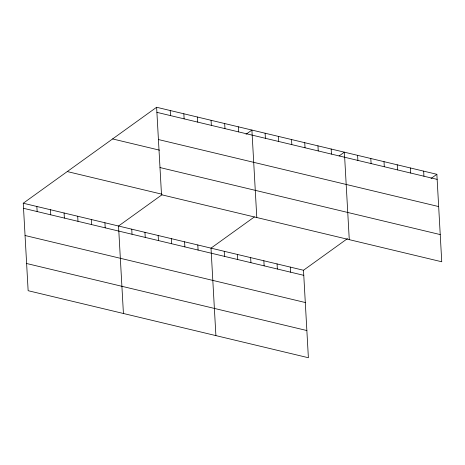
<?xml version="1.0" encoding="UTF-8"?>
<svg xmlns="http://www.w3.org/2000/svg" width="465" height="465" viewBox="0 0 465 465"><rect width="100%" height="100%" fill="white"/><g stroke="black" fill="none" stroke-linecap="round" stroke-linejoin="round"><path stroke-width="0.7" d="M347.5 238.592L303.494 270.258L308.382 357.73L28.138 290.701L23.25 203.228L156.618 107.27L436.862 174.299L441.75 261.772L161.506 194.742L156.618 107.27M161.959 194.777L118.534 226.019L123.423 313.491M246.031 134.28L251.902 130.06L256.79 217.533M254.436 216.893L211.011 248.136L215.9 335.608M339.101 155.978L344.379 152.177L349.273 239.649M430.991 178.519L436.862 174.299M156.903 112.35L437.141 179.374M158.42 139.541L438.664 206.565M112.606 138.936L159.565 150.172M159.989 167.551L440.227 234.581M67.262 171.562L161.861 194.19M23.25 203.228L303.494 270.258M23.535 208.308L303.773 275.332M25.052 235.499L305.296 302.523M26.621 263.51L306.859 330.539M423.65 171.137L423.935 176.218M410.438 167.975L410.723 173.056M397.226 164.819L397.511 169.894M384.014 161.657L384.299 166.737M370.803 158.501L371.087 163.575M357.591 155.339L357.876 160.413M331.167 149.021L331.452 154.095M317.955 145.859L318.24 150.939M304.744 142.697L305.028 147.777M291.532 139.541L291.817 144.615M290.282 267.096L290.561 272.176M278.326 136.379L278.605 141.459M277.07 263.934L277.355 269.014M265.114 133.222L265.393 138.297M263.858 260.778L264.143 265.852M250.647 257.616L250.931 262.696M238.289 126.806L238.574 131.88M237.435 254.46L237.72 259.534M224.676 123.551L224.961 128.625M224.223 251.298L224.508 256.372M211.064 120.296L211.348 125.37M197.451 117.035L197.735 122.115M197.799 244.979L198.084 250.054M183.844 113.78L184.123 118.86M184.588 241.817L184.872 246.898M170.231 110.525L170.516 115.605M171.376 238.655L171.661 243.736M158.164 235.499L158.449 240.574M144.952 232.337L145.237 237.417M131.746 229.181L132.025 234.255M104.921 222.764L105.206 227.838M91.309 219.509L91.593 224.583M77.696 216.254L77.981 221.328M64.083 212.999L64.368 218.073M50.476 209.738L50.755 214.818M36.863 206.483L37.148 211.563"/></g></svg>
